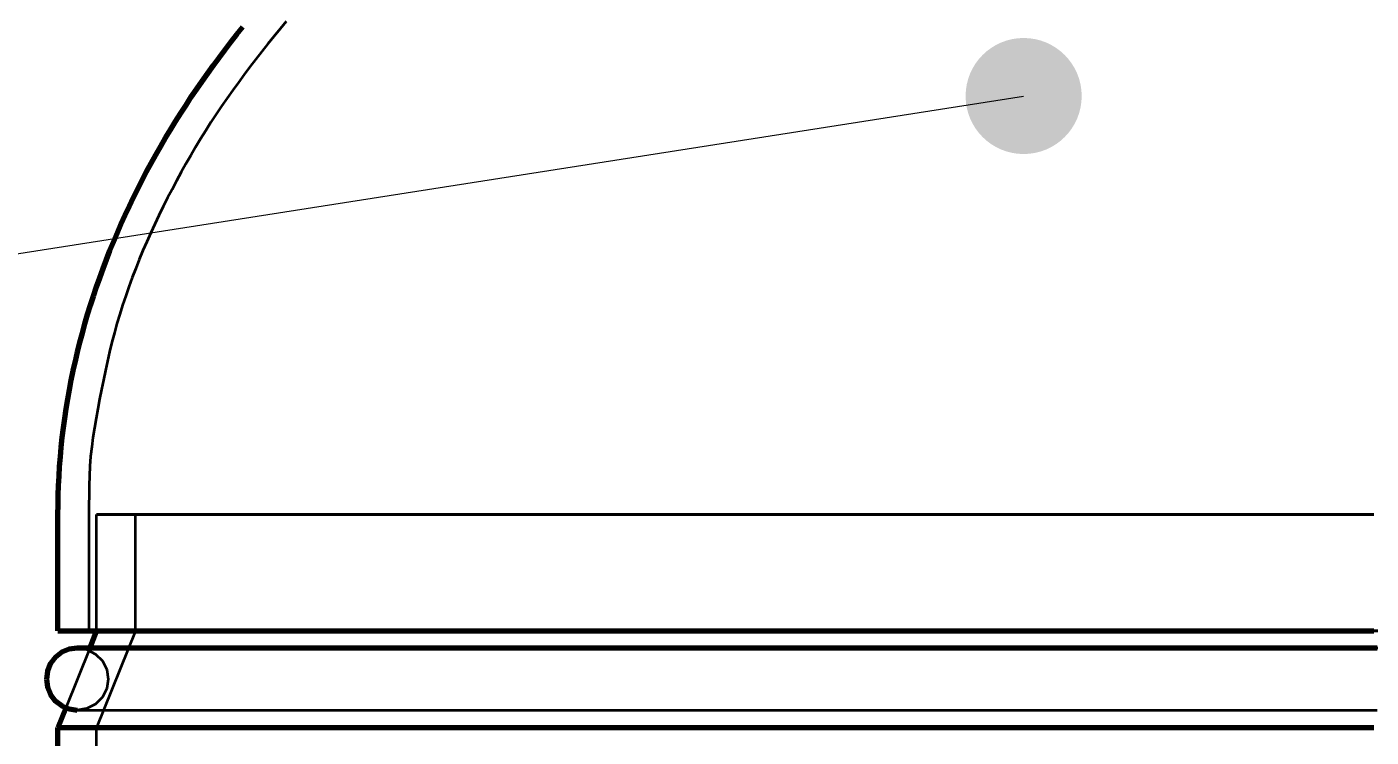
# Model space of a CAD drawing. Header units: millimetres. Extents: x 0 to 2208, y 0 to 420.
# Drawn here: x 87.77 to 101.66, y 217.29 to 224.63 of the extents above; entities that cross this region are included whole.
import ezdxf

# ---------------------------------------------------------------- set-up
doc = ezdxf.new("R2010")
doc.units = ezdxf.units.MM
doc.linetypes.add('IRAM-E-TRAZOS', pattern=[5, 4, -1])
for name, color, linetype, lineweight in [('01-VISIBLE', 7, 'CONTINUOUS', 70), ('02-OCULTA', 4, 'IRAM-E-TRAZOS', 35), ('04-COTA', 3, 'CONTINUOUS', 18), ('08-FINA', 5, 'CONTINUOUS', 18)]:
    doc.layers.add(name, color=color, linetype=linetype, lineweight=lineweight)
doc.styles.add('ISO3098', font='isocpeur.ttf')
doc.dimstyles.new('FLAMA-IRAM', dxfattribs={"dimtxt": 3.5, "dimasz": 3.5, "dimexe": 2, "dimexo": 1.5, "dimgap": 1, "dimtad": 1, "dimdec": 1, "dimtxsty": 'ISO3098', "dimblk": 'IRAM_FLECHA', "dimblk1": 'IRAM_FLECHA', "dimblk2": 'IRAM_FLECHA', "dimcen": 2.5, "dimclrd": 256, "dimclre": 256, "dimclrt": 256, "dimazin": 3, "dimtfac": 1, "dimtmove": 0, "dimatfit": 3, "dimlwd": 18, "dimlwe": 18})

# ---------------------------------------------------------------- blocks, each defined once
blk = doc.blocks.new('IRAM_FLECHA')
blk.add_solid([(0, 0), (-1, 0.125), (-1, -0.125)])

msp = doc.modelspace()

# ---------------------------------------------------------------- hatches: boundary and pattern name
at = {"layer": '08-FINA'}
h = msp.add_hatch(color=7, dxfattribs=at)
h.dxf.hatch_style = 1
edge = h.paths.add_edge_path()
edge.add_arc((98.07, 223.92), 0.6, 0, 360)

# ---------------------------------------------------------------- linework, layer by layer
at = {"layer": '01-VISIBLE'}
for p, q in [((88.088, 218.391), (88.088, 219.591)), ((88.488, 218.391), (88.416, 218.211)), ((88.169, 217.594), (88.088, 217.391)), ((88.088, 198.664), (88.088, 217.391))]:
    msp.add_line(p, q, dxfattribs=at)
for points in [[(88.088, 219.591), (88.089, 219.691), (88.091, 219.791), (88.094, 219.891), (88.099, 219.99), (88.105, 220.09), (88.113, 220.19), (88.123, 220.29), (88.133, 220.389), (88.145, 220.488), (88.159, 220.587), (88.173, 220.686), (88.19, 220.785), (88.207, 220.883), (88.226, 220.982), (88.246, 221.08), (88.268, 221.177), (88.291, 221.275), (88.315, 221.372), (88.341, 221.468), (88.367, 221.565), (88.395, 221.661), (88.425, 221.756), (88.455, 221.852), (88.487, 221.946), (88.52, 222.041), (88.554, 222.135), (88.589, 222.228), (88.626, 222.322), (88.664, 222.414), (88.703, 222.506), (88.743, 222.598), (88.784, 222.689), (88.826, 222.78), (88.869, 222.87), (88.913, 222.96), (88.959, 223.049), (89.005, 223.138), (89.053, 223.226), (89.101, 223.313), (89.15, 223.4), (89.201, 223.486), (89.252, 223.572), (89.304, 223.658), (89.357, 223.742), (89.412, 223.826), (89.466, 223.91), (89.522, 223.993), (89.579, 224.075), (89.636, 224.157), (89.695, 224.239), (89.754, 224.319), (89.814, 224.399), (89.874, 224.479), (89.936, 224.558), (89.998, 224.636)], [(88.088, 218.391), (88.188, 218.391), (88.288, 218.391), (88.388, 218.391), (88.488, 218.391), (88.588, 218.391), (88.688, 218.391), (88.788, 218.391), (88.888, 218.391), (88.988, 218.391), (89.088, 218.391), (89.188, 218.391), (89.288, 218.391), (89.388, 218.391), (89.488, 218.391), (89.588, 218.391), (89.688, 218.391), (89.788, 218.391), (89.888, 218.391), (89.988, 218.391), (90.088, 218.391), (90.188, 218.391), (90.288, 218.391), (90.388, 218.391), (90.488, 218.391), (90.588, 218.391), (90.688, 218.391), (90.788, 218.391), (90.888, 218.391), (90.988, 218.391), (91.088, 218.391), (91.188, 218.391), (91.288, 218.391), (91.388, 218.391), (91.488, 218.391), (91.588, 218.391), (91.688, 218.391), (91.788, 218.391), (91.888, 218.391), (91.988, 218.391), (92.088, 218.391), (92.188, 218.391), (92.288, 218.391), (92.388, 218.391), (92.488, 218.391), (92.588, 218.391), (92.688, 218.391), (92.788, 218.391), (92.888, 218.391), (92.988, 218.391), (93.088, 218.391), (93.188, 218.391), (93.288, 218.391), (93.388, 218.391), (93.488, 218.391), (93.588, 218.391), (93.688, 218.391), (93.788, 218.391), (93.888, 218.391), (93.988, 218.391), (94.088, 218.391), (94.188, 218.391), (94.288, 218.391), (94.388, 218.391), (94.488, 218.391), (94.588, 218.391), (94.688, 218.391), (94.788, 218.391), (94.888, 218.391), (94.988, 218.391), (95.088, 218.391), (95.188, 218.391), (95.288, 218.391), (95.388, 218.391), (95.488, 218.391), (95.588, 218.391), (95.688, 218.391), (95.788, 218.391), (95.888, 218.391), (95.988, 218.391), (96.088, 218.391), (96.188, 218.391), (96.288, 218.391), (96.388, 218.391), (96.488, 218.391), (96.588, 218.391), (96.688, 218.391), (96.788, 218.391), (96.888, 218.391), (96.988, 218.391), (97.088, 218.391), (97.188, 218.391), (97.288, 218.391), (97.388, 218.391), (97.488, 218.391), (97.588, 218.391), (97.688, 218.391), (97.788, 218.391), (97.888, 218.391), (97.988, 218.391), (98.088, 218.391), (98.188, 218.391), (98.288, 218.391), (98.388, 218.391), (98.488, 218.391), (98.588, 218.391), (98.688, 218.391), (98.788, 218.391), (98.888, 218.391), (98.988, 218.391), (99.088, 218.391), (99.188, 218.391), (99.288, 218.391), (99.388, 218.391), (99.488, 218.391), (99.588, 218.391), (99.688, 218.391), (99.788, 218.391), (99.888, 218.391), (99.988, 218.391), (100.088, 218.391), (100.188, 218.391), (100.288, 218.391), (100.388, 218.391), (100.488, 218.391), (100.588, 218.391), (100.688, 218.391), (100.788, 218.391), (100.888, 218.391), (100.988, 218.391), (101.088, 218.391), (101.188, 218.391), (101.288, 218.391), (101.388, 218.391), (101.488, 218.391), (101.588, 218.391), (101.688, 218.391)], [(88.288, 218.211), (88.205, 218.2), (88.128, 218.168), (88.062, 218.117), (88.011, 218.051), (87.979, 217.973), (87.968, 217.891)], [(88.416, 218.211), (88.395, 218.211), (88.373, 218.211), (88.352, 218.211), (88.331, 218.211), (88.309, 218.211), (88.288, 218.211)], [(101.725, 218.211), (101.625, 218.211), (101.525, 218.211), (101.425, 218.211), (101.324, 218.211), (101.224, 218.211), (101.124, 218.211), (101.023, 218.211), (100.923, 218.211), (100.823, 218.211), (100.723, 218.211), (100.622, 218.211), (100.522, 218.211), (100.422, 218.211), (100.322, 218.211), (100.221, 218.211), (100.121, 218.211), (100.021, 218.211), (99.92, 218.211), (99.82, 218.211), (99.72, 218.211), (99.62, 218.211), (99.519, 218.211), (99.419, 218.211), (99.319, 218.211), (99.218, 218.211), (99.118, 218.211), (99.018, 218.211), (98.918, 218.211), (98.817, 218.211), (98.717, 218.211), (98.617, 218.211), (98.516, 218.211), (98.416, 218.211), (98.316, 218.211), (98.216, 218.211), (98.115, 218.211), (98.015, 218.211), (97.915, 218.211), (97.815, 218.211), (97.714, 218.211), (97.614, 218.211), (97.514, 218.211), (97.413, 218.211), (97.313, 218.211), (97.213, 218.211), (97.113, 218.211), (97.012, 218.211), (96.912, 218.211), (96.812, 218.211), (96.711, 218.211), (96.611, 218.211), (96.511, 218.211), (96.411, 218.211), (96.31, 218.211), (96.21, 218.211), (96.11, 218.211), (96.01, 218.211), (95.909, 218.211), (95.809, 218.211), (95.709, 218.211), (95.608, 218.211), (95.508, 218.211), (95.408, 218.211), (95.308, 218.211), (95.207, 218.211), (95.107, 218.211), (95.007, 218.211), (94.906, 218.211), (94.806, 218.211), (94.706, 218.211), (94.606, 218.211), (94.505, 218.211), (94.405, 218.211), (94.305, 218.211), (94.204, 218.211), (94.104, 218.211), (94.004, 218.211), (93.904, 218.211), (93.803, 218.211), (93.703, 218.211), (93.603, 218.211), (93.503, 218.211), (93.402, 218.211), (93.302, 218.211), (93.202, 218.211), (93.101, 218.211), (93.001, 218.211), (92.901, 218.211), (92.801, 218.211), (92.7, 218.211), (92.6, 218.211), (92.5, 218.211), (92.399, 218.211), (92.299, 218.211), (92.199, 218.211), (92.099, 218.211), (91.998, 218.211), (91.898, 218.211), (91.798, 218.211), (91.697, 218.211), (91.597, 218.211), (91.497, 218.211), (91.397, 218.211), (91.296, 218.211), (91.196, 218.211), (91.096, 218.211), (90.996, 218.211), (90.895, 218.211), (90.795, 218.211), (90.695, 218.211), (90.594, 218.211), (90.494, 218.211), (90.394, 218.211), (90.294, 218.211), (90.193, 218.211), (90.093, 218.211), (89.993, 218.211), (89.892, 218.211), (89.792, 218.211), (89.692, 218.211), (89.592, 218.211), (89.491, 218.211), (89.391, 218.211), (89.291, 218.211), (89.191, 218.211), (89.09, 218.211), (88.99, 218.211), (88.89, 218.211), (88.789, 218.211), (88.689, 218.211), (88.589, 218.211), (88.489, 218.211), (88.388, 218.211), (88.288, 218.211)], [(87.968, 217.891), (87.979, 217.808), (88.011, 217.731), (88.062, 217.664), (88.128, 217.613), (88.205, 217.582), (88.288, 217.571)], [(88.088, 217.391), (88.188, 217.391), (88.288, 217.391), (88.388, 217.391), (88.488, 217.391), (88.588, 217.391), (88.688, 217.391), (88.788, 217.391), (88.888, 217.391), (88.988, 217.391), (89.088, 217.391), (89.188, 217.391), (89.288, 217.391), (89.388, 217.391), (89.488, 217.391), (89.588, 217.391), (89.688, 217.391), (89.788, 217.391), (89.888, 217.391), (89.988, 217.391), (90.088, 217.391), (90.188, 217.391), (90.288, 217.391), (90.388, 217.391), (90.488, 217.391), (90.588, 217.391), (90.688, 217.391), (90.788, 217.391), (90.888, 217.391), (90.988, 217.391), (91.088, 217.391), (91.188, 217.391), (91.288, 217.391), (91.388, 217.391), (91.488, 217.391), (91.588, 217.391), (91.688, 217.391), (91.788, 217.391), (91.888, 217.391), (91.988, 217.391), (92.088, 217.391), (92.188, 217.391), (92.288, 217.391), (92.388, 217.391), (92.488, 217.391), (92.588, 217.391), (92.688, 217.391), (92.788, 217.391), (92.888, 217.391), (92.988, 217.391), (93.088, 217.391), (93.188, 217.391), (93.288, 217.391), (93.388, 217.391), (93.488, 217.391), (93.588, 217.391), (93.688, 217.391), (93.788, 217.391), (93.888, 217.391), (93.988, 217.391), (94.088, 217.391), (94.188, 217.391), (94.288, 217.391), (94.388, 217.391), (94.488, 217.391), (94.588, 217.391), (94.688, 217.391), (94.788, 217.391), (94.888, 217.391), (94.988, 217.391), (95.088, 217.391), (95.188, 217.391), (95.288, 217.391), (95.388, 217.391), (95.488, 217.391), (95.588, 217.391), (95.688, 217.391), (95.788, 217.391), (95.888, 217.391), (95.988, 217.391), (96.088, 217.391), (96.188, 217.391), (96.288, 217.391), (96.388, 217.391), (96.488, 217.391), (96.588, 217.391), (96.688, 217.391), (96.788, 217.391), (96.888, 217.391), (96.988, 217.391), (97.088, 217.391), (97.188, 217.391), (97.288, 217.391), (97.388, 217.391), (97.488, 217.391), (97.588, 217.391), (97.688, 217.391), (97.788, 217.391), (97.888, 217.391), (97.988, 217.391), (98.088, 217.391), (98.188, 217.391), (98.288, 217.391), (98.388, 217.391), (98.488, 217.391), (98.588, 217.391), (98.688, 217.391), (98.788, 217.391), (98.888, 217.391), (98.988, 217.391), (99.088, 217.391), (99.188, 217.391), (99.288, 217.391), (99.388, 217.391), (99.488, 217.391), (99.588, 217.391), (99.688, 217.391), (99.788, 217.391), (99.888, 217.391), (99.988, 217.391), (100.088, 217.391), (100.188, 217.391), (100.288, 217.391), (100.388, 217.391), (100.488, 217.391), (100.588, 217.391), (100.688, 217.391), (100.788, 217.391), (100.888, 217.391), (100.988, 217.391), (101.088, 217.391), (101.188, 217.391), (101.288, 217.391), (101.388, 217.391), (101.488, 217.391), (101.588, 217.391), (101.688, 217.391)]]:
    msp.add_lwpolyline(points, dxfattribs=at)
at = {"layer": '02-OCULTA'}
for p, q in [((88.408, 219.591), (88.408, 218.391)), ((88.488, 218.391), (88.488, 219.591)), ((88.888, 218.391), (88.888, 219.591)), ((88.888, 218.391), (88.488, 217.391)), ((88.416, 218.211), (88.169, 217.594)), ((88.488, 120.979), (88.488, 217.391))]:
    msp.add_line(p, q, dxfattribs=at)
for points in [[(90.448, 224.691), (90.384, 224.614), (90.32, 224.537), (90.257, 224.459), (90.194, 224.381), (90.133, 224.302), (90.072, 224.222), (90.012, 224.142), (89.953, 224.061), (89.894, 223.98), (89.837, 223.898), (89.78, 223.815), (89.724, 223.732), (89.67, 223.648), (89.616, 223.563), (89.563, 223.478), (89.511, 223.392), (89.46, 223.306), (89.41, 223.219), (89.361, 223.132), (89.313, 223.044), (89.267, 222.955), (89.221, 222.866), (89.176, 222.776), (89.132, 222.686), (89.09, 222.595), (89.048, 222.504), (89.007, 222.413), (88.967, 222.321), (88.929, 222.228), (88.892, 222.135), (88.856, 222.042), (88.821, 221.948), (88.788, 221.853), (88.756, 221.758), (88.726, 221.663), (88.698, 221.566), (88.671, 221.47), (88.646, 221.373), (88.622, 221.275), (88.6, 221.178), (88.578, 221.08), (88.558, 220.982), (88.538, 220.884), (88.519, 220.785), (88.501, 220.687), (88.483, 220.588), (88.466, 220.489), (88.45, 220.39), (88.437, 220.291), (88.426, 220.191), (88.419, 220.091), (88.414, 219.991), (88.411, 219.891), (88.409, 219.791), (88.408, 219.691), (88.408, 219.591)], [(101.688, 219.591), (101.588, 219.591), (101.488, 219.591), (101.388, 219.591), (101.288, 219.591), (101.188, 219.591), (101.088, 219.591), (100.988, 219.591), (100.888, 219.591), (100.788, 219.591), (100.688, 219.591), (100.588, 219.591), (100.488, 219.591), (100.388, 219.591), (100.288, 219.591), (100.188, 219.591), (100.088, 219.591), (99.988, 219.591), (99.888, 219.591), (99.788, 219.591), (99.688, 219.591), (99.588, 219.591), (99.488, 219.591), (99.388, 219.591), (99.288, 219.591), (99.188, 219.591), (99.088, 219.591), (98.988, 219.591), (98.888, 219.591), (98.788, 219.591), (98.688, 219.591), (98.588, 219.591), (98.488, 219.591), (98.388, 219.591), (98.288, 219.591), (98.188, 219.591), (98.088, 219.591), (97.988, 219.591), (97.888, 219.591), (97.788, 219.591), (97.688, 219.591), (97.588, 219.591), (97.488, 219.591), (97.388, 219.591), (97.288, 219.591), (97.188, 219.591), (97.088, 219.591), (96.988, 219.591), (96.888, 219.591), (96.788, 219.591), (96.688, 219.591), (96.588, 219.591), (96.488, 219.591), (96.388, 219.591), (96.288, 219.591), (96.188, 219.591), (96.088, 219.591), (95.988, 219.591), (95.888, 219.591), (95.788, 219.591), (95.688, 219.591), (95.588, 219.591), (95.488, 219.591), (95.388, 219.591), (95.288, 219.591), (95.188, 219.591), (95.088, 219.591), (94.988, 219.591), (94.888, 219.591), (94.788, 219.591), (94.688, 219.591), (94.588, 219.591), (94.488, 219.591), (94.388, 219.591), (94.288, 219.591), (94.188, 219.591), (94.088, 219.591), (93.988, 219.591), (93.888, 219.591), (93.788, 219.591), (93.688, 219.591), (93.588, 219.591), (93.488, 219.591), (93.388, 219.591), (93.288, 219.591), (93.188, 219.591), (93.088, 219.591), (92.988, 219.591), (92.888, 219.591), (92.788, 219.591), (92.688, 219.591), (92.588, 219.591), (92.488, 219.591), (92.388, 219.591), (92.288, 219.591), (92.188, 219.591), (92.088, 219.591), (91.988, 219.591), (91.888, 219.591), (91.788, 219.591), (91.688, 219.591), (91.588, 219.591), (91.488, 219.591), (91.388, 219.591), (91.288, 219.591), (91.188, 219.591), (91.088, 219.591), (90.988, 219.591), (90.888, 219.591), (90.788, 219.591), (90.688, 219.591), (90.588, 219.591), (90.488, 219.591), (90.388, 219.591), (90.288, 219.591), (90.188, 219.591), (90.088, 219.591), (89.988, 219.591), (89.888, 219.591), (89.788, 219.591), (89.688, 219.591), (89.588, 219.591), (89.488, 219.591), (89.388, 219.591), (89.288, 219.591), (89.188, 219.591), (89.088, 219.591), (88.988, 219.591), (88.888, 219.591), (88.788, 219.591), (88.688, 219.591), (88.588, 219.591), (88.488, 219.591)], [(88.488, 219.591), (88.588, 219.591), (88.688, 219.591), (88.788, 219.591), (88.888, 219.591), (88.988, 219.591), (89.088, 219.591), (89.188, 219.591), (89.288, 219.591), (89.388, 219.591), (89.488, 219.591), (89.588, 219.591), (89.688, 219.591), (89.788, 219.591), (89.888, 219.591), (89.988, 219.591), (90.088, 219.591), (90.188, 219.591), (90.288, 219.591), (90.388, 219.591), (90.488, 219.591), (90.588, 219.591), (90.688, 219.591), (90.788, 219.591), (90.888, 219.591), (90.988, 219.591), (91.088, 219.591), (91.188, 219.591), (91.288, 219.591), (91.388, 219.591), (91.488, 219.591), (91.588, 219.591), (91.688, 219.591), (91.788, 219.591), (91.888, 219.591), (91.988, 219.591), (92.088, 219.591), (92.188, 219.591), (92.288, 219.591), (92.388, 219.591), (92.488, 219.591), (92.588, 219.591), (92.688, 219.591), (92.788, 219.591), (92.888, 219.591), (92.988, 219.591), (93.088, 219.591), (93.188, 219.591), (93.288, 219.591), (93.388, 219.591), (93.488, 219.591), (93.588, 219.591), (93.688, 219.591), (93.788, 219.591), (93.888, 219.591), (93.988, 219.591), (94.088, 219.591), (94.188, 219.591), (94.288, 219.591), (94.388, 219.591), (94.488, 219.591), (94.588, 219.591), (94.688, 219.591), (94.788, 219.591), (94.888, 219.591), (94.988, 219.591), (95.088, 219.591), (95.188, 219.591), (95.288, 219.591), (95.388, 219.591), (95.488, 219.591), (95.588, 219.591), (95.688, 219.591), (95.788, 219.591), (95.888, 219.591), (95.988, 219.591), (96.088, 219.591), (96.188, 219.591), (96.288, 219.591), (96.388, 219.591), (96.488, 219.591), (96.588, 219.591), (96.688, 219.591), (96.788, 219.591), (96.888, 219.591), (96.988, 219.591), (97.088, 219.591), (97.188, 219.591), (97.288, 219.591), (97.388, 219.591), (97.488, 219.591), (97.588, 219.591), (97.688, 219.591), (97.788, 219.591), (97.888, 219.591), (97.988, 219.591), (98.088, 219.591), (98.188, 219.591), (98.288, 219.591), (98.388, 219.591), (98.488, 219.591), (98.588, 219.591), (98.688, 219.591), (98.788, 219.591), (98.888, 219.591), (98.988, 219.591), (99.088, 219.591), (99.188, 219.591), (99.288, 219.591), (99.388, 219.591), (99.488, 219.591), (99.588, 219.591), (99.688, 219.591), (99.788, 219.591), (99.888, 219.591), (99.988, 219.591), (100.088, 219.591), (100.188, 219.591), (100.288, 219.591), (100.388, 219.591), (100.488, 219.591), (100.588, 219.591), (100.688, 219.591), (100.788, 219.591), (100.888, 219.591), (100.988, 219.591), (101.088, 219.591), (101.188, 219.591), (101.288, 219.591), (101.388, 219.591), (101.488, 219.591), (101.588, 219.591), (101.688, 219.591)], [(101.688, 219.591), (101.588, 219.591), (101.488, 219.591), (101.388, 219.591), (101.288, 219.591), (101.188, 219.591), (101.088, 219.591), (100.988, 219.591), (100.888, 219.591), (100.788, 219.591), (100.688, 219.591), (100.588, 219.591), (100.488, 219.591), (100.388, 219.591), (100.288, 219.591), (100.188, 219.591), (100.088, 219.591), (99.988, 219.591), (99.888, 219.591), (99.788, 219.591), (99.688, 219.591), (99.588, 219.591), (99.488, 219.591), (99.388, 219.591), (99.288, 219.591), (99.188, 219.591), (99.088, 219.591), (98.988, 219.591), (98.888, 219.591), (98.788, 219.591), (98.688, 219.591), (98.588, 219.591), (98.488, 219.591), (98.388, 219.591), (98.288, 219.591), (98.188, 219.591), (98.088, 219.591), (97.988, 219.591), (97.888, 219.591), (97.788, 219.591), (97.688, 219.591), (97.588, 219.591), (97.488, 219.591), (97.388, 219.591), (97.288, 219.591), (97.188, 219.591), (97.088, 219.591), (96.988, 219.591), (96.888, 219.591), (96.788, 219.591), (96.688, 219.591), (96.588, 219.591), (96.488, 219.591), (96.388, 219.591), (96.288, 219.591), (96.188, 219.591), (96.088, 219.591), (95.988, 219.591), (95.888, 219.591), (95.788, 219.591), (95.688, 219.591), (95.588, 219.591), (95.488, 219.591), (95.388, 219.591), (95.288, 219.591), (95.188, 219.591), (95.088, 219.591), (94.988, 219.591), (94.888, 219.591), (94.788, 219.591), (94.688, 219.591), (94.588, 219.591), (94.488, 219.591), (94.388, 219.591), (94.288, 219.591), (94.188, 219.591), (94.088, 219.591), (93.988, 219.591), (93.888, 219.591), (93.788, 219.591), (93.688, 219.591), (93.588, 219.591), (93.488, 219.591), (93.388, 219.591), (93.288, 219.591), (93.188, 219.591), (93.088, 219.591), (92.988, 219.591), (92.888, 219.591), (92.788, 219.591), (92.688, 219.591), (92.588, 219.591), (92.488, 219.591), (92.388, 219.591), (92.288, 219.591), (92.188, 219.591), (92.088, 219.591), (91.988, 219.591), (91.888, 219.591), (91.788, 219.591), (91.688, 219.591), (91.588, 219.591), (91.488, 219.591), (91.388, 219.591), (91.288, 219.591), (91.188, 219.591), (91.088, 219.591), (90.988, 219.591), (90.888, 219.591), (90.788, 219.591), (90.688, 219.591), (90.588, 219.591), (90.488, 219.591), (90.388, 219.591), (90.288, 219.591), (90.188, 219.591), (90.088, 219.591), (89.988, 219.591), (89.888, 219.591), (89.788, 219.591), (89.688, 219.591), (89.588, 219.591), (89.488, 219.591), (89.388, 219.591), (89.288, 219.591), (89.188, 219.591), (89.088, 219.591), (88.988, 219.591), (88.888, 219.591)], [(88.888, 219.591), (88.988, 219.591), (89.088, 219.591), (89.188, 219.591), (89.288, 219.591), (89.388, 219.591), (89.488, 219.591), (89.588, 219.591), (89.688, 219.591), (89.788, 219.591), (89.888, 219.591), (89.988, 219.591), (90.088, 219.591), (90.188, 219.591), (90.288, 219.591), (90.388, 219.591), (90.488, 219.591), (90.588, 219.591), (90.688, 219.591), (90.788, 219.591), (90.888, 219.591), (90.988, 219.591), (91.088, 219.591), (91.188, 219.591), (91.288, 219.591), (91.388, 219.591), (91.488, 219.591), (91.588, 219.591), (91.688, 219.591), (91.788, 219.591), (91.888, 219.591), (91.988, 219.591), (92.088, 219.591), (92.188, 219.591), (92.288, 219.591), (92.388, 219.591), (92.488, 219.591), (92.588, 219.591), (92.688, 219.591), (92.788, 219.591), (92.888, 219.591), (92.988, 219.591), (93.088, 219.591), (93.188, 219.591), (93.288, 219.591), (93.388, 219.591), (93.488, 219.591), (93.588, 219.591), (93.688, 219.591), (93.788, 219.591), (93.888, 219.591), (93.988, 219.591), (94.088, 219.591), (94.188, 219.591), (94.288, 219.591), (94.388, 219.591), (94.488, 219.591), (94.588, 219.591), (94.688, 219.591), (94.788, 219.591), (94.888, 219.591), (94.988, 219.591), (95.088, 219.591), (95.188, 219.591), (95.288, 219.591), (95.388, 219.591), (95.488, 219.591), (95.588, 219.591), (95.688, 219.591), (95.788, 219.591), (95.888, 219.591), (95.988, 219.591), (96.088, 219.591), (96.188, 219.591), (96.288, 219.591), (96.388, 219.591), (96.488, 219.591), (96.588, 219.591), (96.688, 219.591), (96.788, 219.591), (96.888, 219.591), (96.988, 219.591), (97.088, 219.591), (97.188, 219.591), (97.288, 219.591), (97.388, 219.591), (97.488, 219.591), (97.588, 219.591), (97.688, 219.591), (97.788, 219.591), (97.888, 219.591), (97.988, 219.591), (98.088, 219.591), (98.188, 219.591), (98.288, 219.591), (98.388, 219.591), (98.488, 219.591), (98.588, 219.591), (98.688, 219.591), (98.788, 219.591), (98.888, 219.591), (98.988, 219.591), (99.088, 219.591), (99.188, 219.591), (99.288, 219.591), (99.388, 219.591), (99.488, 219.591), (99.588, 219.591), (99.688, 219.591), (99.788, 219.591), (99.888, 219.591), (99.988, 219.591), (100.088, 219.591), (100.188, 219.591), (100.288, 219.591), (100.388, 219.591), (100.488, 219.591), (100.588, 219.591), (100.688, 219.591), (100.788, 219.591), (100.888, 219.591), (100.988, 219.591), (101.088, 219.591), (101.188, 219.591), (101.288, 219.591), (101.388, 219.591), (101.488, 219.591), (101.588, 219.591), (101.688, 219.591)], [(101.688, 218.391), (101.588, 218.391), (101.488, 218.391), (101.388, 218.391), (101.288, 218.391), (101.188, 218.391), (101.088, 218.391), (100.988, 218.391), (100.888, 218.391), (100.788, 218.391), (100.688, 218.391), (100.588, 218.391), (100.488, 218.391), (100.388, 218.391), (100.288, 218.391), (100.188, 218.391), (100.088, 218.391), (99.988, 218.391), (99.888, 218.391), (99.788, 218.391), (99.688, 218.391), (99.588, 218.391), (99.488, 218.391), (99.388, 218.391), (99.288, 218.391), (99.188, 218.391), (99.088, 218.391), (98.988, 218.391), (98.888, 218.391), (98.788, 218.391), (98.688, 218.391), (98.588, 218.391), (98.488, 218.391), (98.388, 218.391), (98.288, 218.391), (98.188, 218.391), (98.088, 218.391), (97.988, 218.391), (97.888, 218.391), (97.788, 218.391), (97.688, 218.391), (97.588, 218.391), (97.488, 218.391), (97.388, 218.391), (97.288, 218.391), (97.188, 218.391), (97.088, 218.391), (96.988, 218.391), (96.888, 218.391), (96.788, 218.391), (96.688, 218.391), (96.588, 218.391), (96.488, 218.391), (96.388, 218.391), (96.288, 218.391), (96.188, 218.391), (96.088, 218.391), (95.988, 218.391), (95.888, 218.391), (95.788, 218.391), (95.688, 218.391), (95.588, 218.391), (95.488, 218.391), (95.388, 218.391), (95.288, 218.391), (95.188, 218.391), (95.088, 218.391), (94.988, 218.391), (94.888, 218.391), (94.788, 218.391), (94.688, 218.391), (94.588, 218.391), (94.488, 218.391), (94.388, 218.391), (94.288, 218.391), (94.188, 218.391), (94.088, 218.391), (93.988, 218.391), (93.888, 218.391), (93.788, 218.391), (93.688, 218.391), (93.588, 218.391), (93.488, 218.391), (93.388, 218.391), (93.288, 218.391), (93.188, 218.391), (93.088, 218.391), (92.988, 218.391), (92.888, 218.391), (92.788, 218.391), (92.688, 218.391), (92.588, 218.391), (92.488, 218.391), (92.388, 218.391), (92.288, 218.391), (92.188, 218.391), (92.088, 218.391), (91.988, 218.391), (91.888, 218.391), (91.788, 218.391), (91.688, 218.391), (91.588, 218.391), (91.488, 218.391), (91.388, 218.391), (91.288, 218.391), (91.188, 218.391), (91.088, 218.391), (90.988, 218.391), (90.888, 218.391), (90.788, 218.391), (90.688, 218.391), (90.588, 218.391), (90.488, 218.391), (90.388, 218.391), (90.288, 218.391), (90.188, 218.391), (90.088, 218.391), (89.988, 218.391), (89.888, 218.391), (89.788, 218.391), (89.688, 218.391), (89.588, 218.391), (89.488, 218.391), (89.388, 218.391), (89.288, 218.391), (89.188, 218.391), (89.088, 218.391), (88.988, 218.391), (88.888, 218.391), (88.788, 218.391), (88.688, 218.391), (88.588, 218.391), (88.488, 218.391), (88.388, 218.391), (88.288, 218.391), (88.188, 218.391), (88.088, 218.391)], [(101.73, 218.391), (101.63, 218.391), (101.53, 218.391), (101.43, 218.391), (101.33, 218.391), (101.23, 218.391), (101.129, 218.391), (101.029, 218.391), (100.929, 218.391), (100.829, 218.391), (100.729, 218.391), (100.629, 218.391), (100.528, 218.391), (100.428, 218.391), (100.328, 218.391), (100.228, 218.391), (100.128, 218.391), (100.028, 218.391), (99.927, 218.391), (99.827, 218.391), (99.727, 218.391), (99.627, 218.391), (99.527, 218.391), (99.427, 218.391), (99.326, 218.391), (99.226, 218.391), (99.126, 218.391), (99.026, 218.391), (98.926, 218.391), (98.826, 218.391), (98.725, 218.391), (98.625, 218.391), (98.525, 218.391), (98.425, 218.391), (98.325, 218.391), (98.225, 218.391), (98.124, 218.391), (98.024, 218.391), (97.924, 218.391), (97.824, 218.391), (97.724, 218.391), (97.624, 218.391), (97.523, 218.391), (97.423, 218.391), (97.323, 218.391), (97.223, 218.391), (97.123, 218.391), (97.022, 218.391), (96.922, 218.391), (96.822, 218.391), (96.722, 218.391), (96.622, 218.391), (96.522, 218.391), (96.421, 218.391), (96.321, 218.391), (96.221, 218.391), (96.121, 218.391), (96.021, 218.391), (95.921, 218.391), (95.82, 218.391), (95.72, 218.391), (95.62, 218.391), (95.52, 218.391), (95.42, 218.391), (95.32, 218.391), (95.219, 218.391), (95.119, 218.391), (95.019, 218.391), (94.919, 218.391), (94.819, 218.391), (94.719, 218.391), (94.618, 218.391), (94.518, 218.391), (94.418, 218.391), (94.318, 218.391), (94.218, 218.391), (94.118, 218.391), (94.017, 218.391), (93.917, 218.391), (93.817, 218.391), (93.717, 218.391), (93.617, 218.391), (93.517, 218.391), (93.416, 218.391), (93.316, 218.391), (93.216, 218.391), (93.116, 218.391), (93.016, 218.391), (92.916, 218.391), (92.815, 218.391), (92.715, 218.391), (92.615, 218.391), (92.515, 218.391), (92.415, 218.391), (92.315, 218.391), (92.214, 218.391), (92.114, 218.391), (92.014, 218.391), (91.914, 218.391), (91.814, 218.391), (91.714, 218.391), (91.613, 218.391), (91.513, 218.391), (91.413, 218.391), (91.313, 218.391), (91.213, 218.391), (91.113, 218.391), (91.012, 218.391), (90.912, 218.391), (90.812, 218.391), (90.712, 218.391), (90.612, 218.391), (90.512, 218.391), (90.411, 218.391), (90.311, 218.391), (90.211, 218.391), (90.111, 218.391), (90.011, 218.391), (89.911, 218.391), (89.81, 218.391), (89.71, 218.391), (89.61, 218.391), (89.51, 218.391), (89.41, 218.391), (89.31, 218.391), (89.209, 218.391), (89.109, 218.391), (89.009, 218.391), (88.909, 218.391), (88.809, 218.391), (88.709, 218.391), (88.608, 218.391), (88.508, 218.391), (88.408, 218.391)], [(88.408, 218.391), (88.508, 218.391), (88.608, 218.391), (88.709, 218.391), (88.809, 218.391), (88.909, 218.391), (89.009, 218.391), (89.109, 218.391), (89.209, 218.391), (89.31, 218.391), (89.41, 218.391), (89.51, 218.391), (89.61, 218.391), (89.71, 218.391), (89.81, 218.391), (89.911, 218.391), (90.011, 218.391), (90.111, 218.391), (90.211, 218.391), (90.311, 218.391), (90.411, 218.391), (90.512, 218.391), (90.612, 218.391), (90.712, 218.391), (90.812, 218.391), (90.912, 218.391), (91.012, 218.391), (91.113, 218.391), (91.213, 218.391), (91.313, 218.391), (91.413, 218.391), (91.513, 218.391), (91.613, 218.391), (91.714, 218.391), (91.814, 218.391), (91.914, 218.391), (92.014, 218.391), (92.114, 218.391), (92.214, 218.391), (92.315, 218.391), (92.415, 218.391), (92.515, 218.391), (92.615, 218.391), (92.715, 218.391), (92.815, 218.391), (92.916, 218.391), (93.016, 218.391), (93.116, 218.391), (93.216, 218.391), (93.316, 218.391), (93.416, 218.391), (93.517, 218.391), (93.617, 218.391), (93.717, 218.391), (93.817, 218.391), (93.917, 218.391), (94.017, 218.391), (94.118, 218.391), (94.218, 218.391), (94.318, 218.391), (94.418, 218.391), (94.518, 218.391), (94.618, 218.391), (94.719, 218.391), (94.819, 218.391), (94.919, 218.391), (95.019, 218.391), (95.119, 218.391), (95.219, 218.391), (95.32, 218.391), (95.42, 218.391), (95.52, 218.391), (95.62, 218.391), (95.72, 218.391), (95.82, 218.391), (95.921, 218.391), (96.021, 218.391), (96.121, 218.391), (96.221, 218.391), (96.321, 218.391), (96.421, 218.391), (96.522, 218.391), (96.622, 218.391), (96.722, 218.391), (96.822, 218.391), (96.922, 218.391), (97.022, 218.391), (97.123, 218.391), (97.223, 218.391), (97.323, 218.391), (97.423, 218.391), (97.523, 218.391), (97.624, 218.391), (97.724, 218.391), (97.824, 218.391), (97.924, 218.391), (98.024, 218.391), (98.124, 218.391), (98.225, 218.391), (98.325, 218.391), (98.425, 218.391), (98.525, 218.391), (98.625, 218.391), (98.725, 218.391), (98.826, 218.391), (98.926, 218.391), (99.026, 218.391), (99.126, 218.391), (99.226, 218.391), (99.326, 218.391), (99.427, 218.391), (99.527, 218.391), (99.627, 218.391), (99.727, 218.391), (99.827, 218.391), (99.927, 218.391), (100.028, 218.391), (100.128, 218.391), (100.228, 218.391), (100.328, 218.391), (100.428, 218.391), (100.528, 218.391), (100.629, 218.391), (100.729, 218.391), (100.829, 218.391), (100.929, 218.391), (101.029, 218.391), (101.129, 218.391), (101.23, 218.391), (101.33, 218.391), (101.43, 218.391), (101.53, 218.391), (101.63, 218.391), (101.73, 218.391)], [(101.688, 218.391), (101.588, 218.391), (101.488, 218.391), (101.388, 218.391), (101.288, 218.391), (101.188, 218.391), (101.088, 218.391), (100.988, 218.391), (100.888, 218.391), (100.788, 218.391), (100.688, 218.391), (100.588, 218.391), (100.488, 218.391), (100.388, 218.391), (100.288, 218.391), (100.188, 218.391), (100.088, 218.391), (99.988, 218.391), (99.888, 218.391), (99.788, 218.391), (99.688, 218.391), (99.588, 218.391), (99.488, 218.391), (99.388, 218.391), (99.288, 218.391), (99.188, 218.391), (99.088, 218.391), (98.988, 218.391), (98.888, 218.391), (98.788, 218.391), (98.688, 218.391), (98.588, 218.391), (98.488, 218.391), (98.388, 218.391), (98.288, 218.391), (98.188, 218.391), (98.088, 218.391), (97.988, 218.391), (97.888, 218.391), (97.788, 218.391), (97.688, 218.391), (97.588, 218.391), (97.488, 218.391), (97.388, 218.391), (97.288, 218.391), (97.188, 218.391), (97.088, 218.391), (96.988, 218.391), (96.888, 218.391), (96.788, 218.391), (96.688, 218.391), (96.588, 218.391), (96.488, 218.391), (96.388, 218.391), (96.288, 218.391), (96.188, 218.391), (96.088, 218.391), (95.988, 218.391), (95.888, 218.391), (95.788, 218.391), (95.688, 218.391), (95.588, 218.391), (95.488, 218.391), (95.388, 218.391), (95.288, 218.391), (95.188, 218.391), (95.088, 218.391), (94.988, 218.391), (94.888, 218.391), (94.788, 218.391), (94.688, 218.391), (94.588, 218.391), (94.488, 218.391), (94.388, 218.391), (94.288, 218.391), (94.188, 218.391), (94.088, 218.391), (93.988, 218.391), (93.888, 218.391), (93.788, 218.391), (93.688, 218.391), (93.588, 218.391), (93.488, 218.391), (93.388, 218.391), (93.288, 218.391), (93.188, 218.391), (93.088, 218.391), (92.988, 218.391), (92.888, 218.391), (92.788, 218.391), (92.688, 218.391), (92.588, 218.391), (92.488, 218.391), (92.388, 218.391), (92.288, 218.391), (92.188, 218.391), (92.088, 218.391), (91.988, 218.391), (91.888, 218.391), (91.788, 218.391), (91.688, 218.391), (91.588, 218.391), (91.488, 218.391), (91.388, 218.391), (91.288, 218.391), (91.188, 218.391), (91.088, 218.391), (90.988, 218.391), (90.888, 218.391), (90.788, 218.391), (90.688, 218.391), (90.588, 218.391), (90.488, 218.391), (90.388, 218.391), (90.288, 218.391), (90.188, 218.391), (90.088, 218.391), (89.988, 218.391), (89.888, 218.391), (89.788, 218.391), (89.688, 218.391), (89.588, 218.391), (89.488, 218.391), (89.388, 218.391), (89.288, 218.391), (89.188, 218.391), (89.088, 218.391), (88.988, 218.391), (88.888, 218.391), (88.788, 218.391), (88.688, 218.391), (88.588, 218.391), (88.488, 218.391)], [(88.488, 218.391), (88.588, 218.391), (88.688, 218.391), (88.788, 218.391), (88.888, 218.391), (88.988, 218.391), (89.088, 218.391), (89.188, 218.391), (89.288, 218.391), (89.388, 218.391), (89.488, 218.391), (89.588, 218.391), (89.688, 218.391), (89.788, 218.391), (89.888, 218.391), (89.988, 218.391), (90.088, 218.391), (90.188, 218.391), (90.288, 218.391), (90.388, 218.391), (90.488, 218.391), (90.588, 218.391), (90.688, 218.391), (90.788, 218.391), (90.888, 218.391), (90.988, 218.391), (91.088, 218.391), (91.188, 218.391), (91.288, 218.391), (91.388, 218.391), (91.488, 218.391), (91.588, 218.391), (91.688, 218.391), (91.788, 218.391), (91.888, 218.391), (91.988, 218.391), (92.088, 218.391), (92.188, 218.391), (92.288, 218.391), (92.388, 218.391), (92.488, 218.391), (92.588, 218.391), (92.688, 218.391), (92.788, 218.391), (92.888, 218.391), (92.988, 218.391), (93.088, 218.391), (93.188, 218.391), (93.288, 218.391), (93.388, 218.391), (93.488, 218.391), (93.588, 218.391), (93.688, 218.391), (93.788, 218.391), (93.888, 218.391), (93.988, 218.391), (94.088, 218.391), (94.188, 218.391), (94.288, 218.391), (94.388, 218.391), (94.488, 218.391), (94.588, 218.391), (94.688, 218.391), (94.788, 218.391), (94.888, 218.391), (94.988, 218.391), (95.088, 218.391), (95.188, 218.391), (95.288, 218.391), (95.388, 218.391), (95.488, 218.391), (95.588, 218.391), (95.688, 218.391), (95.788, 218.391), (95.888, 218.391), (95.988, 218.391), (96.088, 218.391), (96.188, 218.391), (96.288, 218.391), (96.388, 218.391), (96.488, 218.391), (96.588, 218.391), (96.688, 218.391), (96.788, 218.391), (96.888, 218.391), (96.988, 218.391), (97.088, 218.391), (97.188, 218.391), (97.288, 218.391), (97.388, 218.391), (97.488, 218.391), (97.588, 218.391), (97.688, 218.391), (97.788, 218.391), (97.888, 218.391), (97.988, 218.391), (98.088, 218.391), (98.188, 218.391), (98.288, 218.391), (98.388, 218.391), (98.488, 218.391), (98.588, 218.391), (98.688, 218.391), (98.788, 218.391), (98.888, 218.391), (98.988, 218.391), (99.088, 218.391), (99.188, 218.391), (99.288, 218.391), (99.388, 218.391), (99.488, 218.391), (99.588, 218.391), (99.688, 218.391), (99.788, 218.391), (99.888, 218.391), (99.988, 218.391), (100.088, 218.391), (100.188, 218.391), (100.288, 218.391), (100.388, 218.391), (100.488, 218.391), (100.588, 218.391), (100.688, 218.391), (100.788, 218.391), (100.888, 218.391), (100.988, 218.391), (101.088, 218.391), (101.188, 218.391), (101.288, 218.391), (101.388, 218.391), (101.488, 218.391), (101.588, 218.391), (101.688, 218.391)], [(101.688, 218.391), (101.588, 218.391), (101.488, 218.391), (101.388, 218.391), (101.288, 218.391), (101.188, 218.391), (101.088, 218.391), (100.988, 218.391), (100.888, 218.391), (100.788, 218.391), (100.688, 218.391), (100.588, 218.391), (100.488, 218.391), (100.388, 218.391), (100.288, 218.391), (100.188, 218.391), (100.088, 218.391), (99.988, 218.391), (99.888, 218.391), (99.788, 218.391), (99.688, 218.391), (99.588, 218.391), (99.488, 218.391), (99.388, 218.391), (99.288, 218.391), (99.188, 218.391), (99.088, 218.391), (98.988, 218.391), (98.888, 218.391), (98.788, 218.391), (98.688, 218.391), (98.588, 218.391), (98.488, 218.391), (98.388, 218.391), (98.288, 218.391), (98.188, 218.391), (98.088, 218.391), (97.988, 218.391), (97.888, 218.391), (97.788, 218.391), (97.688, 218.391), (97.588, 218.391), (97.488, 218.391), (97.388, 218.391), (97.288, 218.391), (97.188, 218.391), (97.088, 218.391), (96.988, 218.391), (96.888, 218.391), (96.788, 218.391), (96.688, 218.391), (96.588, 218.391), (96.488, 218.391), (96.388, 218.391), (96.288, 218.391), (96.188, 218.391), (96.088, 218.391), (95.988, 218.391), (95.888, 218.391), (95.788, 218.391), (95.688, 218.391), (95.588, 218.391), (95.488, 218.391), (95.388, 218.391), (95.288, 218.391), (95.188, 218.391), (95.088, 218.391), (94.988, 218.391), (94.888, 218.391), (94.788, 218.391), (94.688, 218.391), (94.588, 218.391), (94.488, 218.391), (94.388, 218.391), (94.288, 218.391), (94.188, 218.391), (94.088, 218.391), (93.988, 218.391), (93.888, 218.391), (93.788, 218.391), (93.688, 218.391), (93.588, 218.391), (93.488, 218.391), (93.388, 218.391), (93.288, 218.391), (93.188, 218.391), (93.088, 218.391), (92.988, 218.391), (92.888, 218.391), (92.788, 218.391), (92.688, 218.391), (92.588, 218.391), (92.488, 218.391), (92.388, 218.391), (92.288, 218.391), (92.188, 218.391), (92.088, 218.391), (91.988, 218.391), (91.888, 218.391), (91.788, 218.391), (91.688, 218.391), (91.588, 218.391), (91.488, 218.391), (91.388, 218.391), (91.288, 218.391), (91.188, 218.391), (91.088, 218.391), (90.988, 218.391), (90.888, 218.391), (90.788, 218.391), (90.688, 218.391), (90.588, 218.391), (90.488, 218.391), (90.388, 218.391), (90.288, 218.391), (90.188, 218.391), (90.088, 218.391), (89.988, 218.391), (89.888, 218.391), (89.788, 218.391), (89.688, 218.391), (89.588, 218.391), (89.488, 218.391), (89.388, 218.391), (89.288, 218.391), (89.188, 218.391), (89.088, 218.391), (88.988, 218.391), (88.888, 218.391)], [(88.888, 218.391), (88.988, 218.391), (89.088, 218.391), (89.188, 218.391), (89.288, 218.391), (89.388, 218.391), (89.488, 218.391), (89.588, 218.391), (89.688, 218.391), (89.788, 218.391), (89.888, 218.391), (89.988, 218.391), (90.088, 218.391), (90.188, 218.391), (90.288, 218.391), (90.388, 218.391), (90.488, 218.391), (90.588, 218.391), (90.688, 218.391), (90.788, 218.391), (90.888, 218.391), (90.988, 218.391), (91.088, 218.391), (91.188, 218.391), (91.288, 218.391), (91.388, 218.391), (91.488, 218.391), (91.588, 218.391), (91.688, 218.391), (91.788, 218.391), (91.888, 218.391), (91.988, 218.391), (92.088, 218.391), (92.188, 218.391), (92.288, 218.391), (92.388, 218.391), (92.488, 218.391), (92.588, 218.391), (92.688, 218.391), (92.788, 218.391), (92.888, 218.391), (92.988, 218.391), (93.088, 218.391), (93.188, 218.391), (93.288, 218.391), (93.388, 218.391), (93.488, 218.391), (93.588, 218.391), (93.688, 218.391), (93.788, 218.391), (93.888, 218.391), (93.988, 218.391), (94.088, 218.391), (94.188, 218.391), (94.288, 218.391), (94.388, 218.391), (94.488, 218.391), (94.588, 218.391), (94.688, 218.391), (94.788, 218.391), (94.888, 218.391), (94.988, 218.391), (95.088, 218.391), (95.188, 218.391), (95.288, 218.391), (95.388, 218.391), (95.488, 218.391), (95.588, 218.391), (95.688, 218.391), (95.788, 218.391), (95.888, 218.391), (95.988, 218.391), (96.088, 218.391), (96.188, 218.391), (96.288, 218.391), (96.388, 218.391), (96.488, 218.391), (96.588, 218.391), (96.688, 218.391), (96.788, 218.391), (96.888, 218.391), (96.988, 218.391), (97.088, 218.391), (97.188, 218.391), (97.288, 218.391), (97.388, 218.391), (97.488, 218.391), (97.588, 218.391), (97.688, 218.391), (97.788, 218.391), (97.888, 218.391), (97.988, 218.391), (98.088, 218.391), (98.188, 218.391), (98.288, 218.391), (98.388, 218.391), (98.488, 218.391), (98.588, 218.391), (98.688, 218.391), (98.788, 218.391), (98.888, 218.391), (98.988, 218.391), (99.088, 218.391), (99.188, 218.391), (99.288, 218.391), (99.388, 218.391), (99.488, 218.391), (99.588, 218.391), (99.688, 218.391), (99.788, 218.391), (99.888, 218.391), (99.988, 218.391), (100.088, 218.391), (100.188, 218.391), (100.288, 218.391), (100.388, 218.391), (100.488, 218.391), (100.588, 218.391), (100.688, 218.391), (100.788, 218.391), (100.888, 218.391), (100.988, 218.391), (101.088, 218.391), (101.188, 218.391), (101.288, 218.391), (101.388, 218.391), (101.488, 218.391), (101.588, 218.391), (101.688, 218.391)], [(88.288, 218.211), (88.387, 218.195), (88.476, 218.15), (88.547, 218.079), (88.592, 217.99), (88.608, 217.891), (88.592, 217.792), (88.547, 217.703), (88.476, 217.632), (88.387, 217.586), (88.288, 217.571)], [(101.732, 218.211), (101.632, 218.211), (101.532, 218.211), (101.432, 218.211), (101.332, 218.211), (101.232, 218.211), (101.132, 218.211), (101.032, 218.211), (100.931, 218.211), (100.831, 218.211), (100.731, 218.211), (100.631, 218.211), (100.531, 218.211), (100.431, 218.211), (100.331, 218.211), (100.231, 218.211), (100.13, 218.211), (100.03, 218.211), (99.93, 218.211), (99.83, 218.211), (99.73, 218.211), (99.63, 218.211), (99.53, 218.211), (99.43, 218.211), (99.329, 218.211), (99.229, 218.211), (99.129, 218.211), (99.029, 218.211), (98.929, 218.211), (98.829, 218.211), (98.729, 218.211), (98.629, 218.211), (98.528, 218.211), (98.428, 218.211), (98.328, 218.211), (98.228, 218.211), (98.128, 218.211), (98.028, 218.211), (97.928, 218.211), (97.828, 218.211), (97.727, 218.211), (97.627, 218.211), (97.527, 218.211), (97.427, 218.211), (97.327, 218.211), (97.227, 218.211), (97.127, 218.211), (97.027, 218.211), (96.927, 218.211), (96.826, 218.211), (96.726, 218.211), (96.626, 218.211), (96.526, 218.211), (96.426, 218.211), (96.326, 218.211), (96.226, 218.211), (96.126, 218.211), (96.025, 218.211), (95.925, 218.211), (95.825, 218.211), (95.725, 218.211), (95.625, 218.211), (95.525, 218.211), (95.425, 218.211), (95.325, 218.211), (95.224, 218.211), (95.124, 218.211), (95.024, 218.211), (94.924, 218.211), (94.824, 218.211), (94.724, 218.211), (94.624, 218.211), (94.524, 218.211), (94.423, 218.211), (94.323, 218.211), (94.223, 218.211), (94.123, 218.211), (94.023, 218.211), (93.923, 218.211), (93.823, 218.211), (93.723, 218.211), (93.622, 218.211), (93.522, 218.211), (93.422, 218.211), (93.322, 218.211), (93.222, 218.211), (93.122, 218.211), (93.022, 218.211), (92.922, 218.211), (92.821, 218.211), (92.721, 218.211), (92.621, 218.211), (92.521, 218.211), (92.421, 218.211), (92.321, 218.211), (92.221, 218.211), (92.121, 218.211), (92.02, 218.211), (91.92, 218.211), (91.82, 218.211), (91.72, 218.211), (91.62, 218.211), (91.52, 218.211), (91.42, 218.211), (91.32, 218.211), (91.219, 218.211), (91.119, 218.211), (91.019, 218.211), (90.919, 218.211), (90.819, 218.211), (90.719, 218.211), (90.619, 218.211), (90.519, 218.211), (90.418, 218.211), (90.318, 218.211), (90.218, 218.211), (90.118, 218.211), (90.018, 218.211), (89.918, 218.211), (89.818, 218.211), (89.718, 218.211), (89.617, 218.211), (89.517, 218.211), (89.417, 218.211), (89.317, 218.211), (89.217, 218.211), (89.117, 218.211), (89.017, 218.211), (88.917, 218.211), (88.816, 218.211), (88.716, 218.211), (88.616, 218.211), (88.516, 218.211), (88.416, 218.211)], [(88.288, 217.571), (88.388, 217.571), (88.488, 217.571), (88.589, 217.571), (88.689, 217.571), (88.789, 217.571), (88.89, 217.571), (88.99, 217.571), (89.09, 217.571), (89.19, 217.571), (89.291, 217.571), (89.391, 217.571), (89.491, 217.571), (89.592, 217.571), (89.692, 217.571), (89.792, 217.571), (89.892, 217.571), (89.993, 217.571), (90.093, 217.571), (90.193, 217.571), (90.293, 217.571), (90.394, 217.571), (90.494, 217.571), (90.594, 217.571), (90.695, 217.571), (90.795, 217.571), (90.895, 217.571), (90.995, 217.571), (91.096, 217.571), (91.196, 217.571), (91.296, 217.571), (91.397, 217.571), (91.497, 217.571), (91.597, 217.571), (91.697, 217.571), (91.798, 217.571), (91.898, 217.571), (91.998, 217.571), (92.099, 217.571), (92.199, 217.571), (92.299, 217.571), (92.399, 217.571), (92.5, 217.571), (92.6, 217.571), (92.7, 217.571), (92.801, 217.571), (92.901, 217.571), (93.001, 217.571), (93.101, 217.571), (93.202, 217.571), (93.302, 217.571), (93.402, 217.571), (93.502, 217.571), (93.603, 217.571), (93.703, 217.571), (93.803, 217.571), (93.904, 217.571), (94.004, 217.571), (94.104, 217.571), (94.204, 217.571), (94.305, 217.571), (94.405, 217.571), (94.505, 217.571), (94.606, 217.571), (94.706, 217.571), (94.806, 217.571), (94.906, 217.571), (95.007, 217.571), (95.107, 217.571), (95.207, 217.571), (95.308, 217.571), (95.408, 217.571), (95.508, 217.571), (95.608, 217.571), (95.709, 217.571), (95.809, 217.571), (95.909, 217.571), (96.01, 217.571), (96.11, 217.571), (96.21, 217.571), (96.31, 217.571), (96.411, 217.571), (96.511, 217.571), (96.611, 217.571), (96.711, 217.571), (96.812, 217.571), (96.912, 217.571), (97.012, 217.571), (97.113, 217.571), (97.213, 217.571), (97.313, 217.571), (97.413, 217.571), (97.514, 217.571), (97.614, 217.571), (97.714, 217.571), (97.815, 217.571), (97.915, 217.571), (98.015, 217.571), (98.115, 217.571), (98.216, 217.571), (98.316, 217.571), (98.416, 217.571), (98.516, 217.571), (98.617, 217.571), (98.717, 217.571), (98.817, 217.571), (98.918, 217.571), (99.018, 217.571), (99.118, 217.571), (99.218, 217.571), (99.319, 217.571), (99.419, 217.571), (99.519, 217.571), (99.62, 217.571), (99.72, 217.571), (99.82, 217.571), (99.92, 217.571), (100.021, 217.571), (100.121, 217.571), (100.221, 217.571), (100.322, 217.571), (100.422, 217.571), (100.522, 217.571), (100.622, 217.571), (100.723, 217.571), (100.823, 217.571), (100.923, 217.571), (101.023, 217.571), (101.124, 217.571), (101.224, 217.571), (101.324, 217.571), (101.425, 217.571), (101.525, 217.571), (101.625, 217.571), (101.725, 217.571)], [(88.288, 217.571), (88.388, 217.571), (88.488, 217.571), (88.588, 217.571), (88.688, 217.571), (88.788, 217.571), (88.888, 217.571), (88.988, 217.571), (89.088, 217.571), (89.188, 217.571), (89.288, 217.571), (89.388, 217.571), (89.488, 217.571), (89.588, 217.571), (89.688, 217.571), (89.788, 217.571), (89.888, 217.571), (89.988, 217.571), (90.088, 217.571), (90.188, 217.571), (90.288, 217.571), (90.388, 217.571), (90.488, 217.571), (90.588, 217.571), (90.688, 217.571), (90.788, 217.571), (90.888, 217.571), (90.988, 217.571), (91.088, 217.571), (91.188, 217.571), (91.288, 217.571), (91.388, 217.571), (91.488, 217.571), (91.588, 217.571), (91.688, 217.571), (91.788, 217.571), (91.888, 217.571), (91.988, 217.571), (92.088, 217.571), (92.188, 217.571), (92.288, 217.571), (92.388, 217.571), (92.488, 217.571), (92.588, 217.571), (92.688, 217.571), (92.788, 217.571), (92.888, 217.571), (92.988, 217.571), (93.088, 217.571), (93.188, 217.571), (93.288, 217.571), (93.388, 217.571), (93.488, 217.571), (93.588, 217.571), (93.688, 217.571), (93.788, 217.571), (93.888, 217.571), (93.988, 217.571), (94.088, 217.571), (94.188, 217.571), (94.288, 217.571), (94.388, 217.571), (94.488, 217.571), (94.588, 217.571), (94.688, 217.571), (94.788, 217.571), (94.888, 217.571), (94.988, 217.571), (95.088, 217.571), (95.188, 217.571), (95.288, 217.571), (95.388, 217.571), (95.488, 217.571), (95.588, 217.571), (95.688, 217.571), (95.788, 217.571), (95.888, 217.571), (95.988, 217.571), (96.088, 217.571), (96.188, 217.571), (96.288, 217.571), (96.388, 217.571), (96.488, 217.571), (96.588, 217.571), (96.688, 217.571), (96.788, 217.571), (96.888, 217.571), (96.988, 217.571), (97.088, 217.571), (97.188, 217.571), (97.288, 217.571), (97.388, 217.571), (97.488, 217.571), (97.588, 217.571), (97.688, 217.571), (97.788, 217.571), (97.888, 217.571), (97.988, 217.571), (98.088, 217.571), (98.188, 217.571), (98.288, 217.571), (98.388, 217.571), (98.488, 217.571), (98.588, 217.571), (98.688, 217.571), (98.788, 217.571), (98.888, 217.571), (98.988, 217.571), (99.088, 217.571), (99.188, 217.571), (99.288, 217.571), (99.388, 217.571), (99.488, 217.571), (99.588, 217.571), (99.688, 217.571), (99.788, 217.571), (99.888, 217.571), (99.988, 217.571), (100.088, 217.571), (100.188, 217.571), (100.288, 217.571), (100.388, 217.571), (100.488, 217.571), (100.588, 217.571), (100.688, 217.571), (100.788, 217.571), (100.888, 217.571), (100.988, 217.571), (101.088, 217.571), (101.188, 217.571), (101.288, 217.571), (101.388, 217.571), (101.488, 217.571), (101.588, 217.571), (101.688, 217.571)], [(101.688, 217.391), (101.588, 217.391), (101.488, 217.391), (101.388, 217.391), (101.288, 217.391), (101.188, 217.391), (101.088, 217.391), (100.988, 217.391), (100.888, 217.391), (100.788, 217.391), (100.688, 217.391), (100.588, 217.391), (100.488, 217.391), (100.388, 217.391), (100.288, 217.391), (100.188, 217.391), (100.088, 217.391), (99.988, 217.391), (99.888, 217.391), (99.788, 217.391), (99.688, 217.391), (99.588, 217.391), (99.488, 217.391), (99.388, 217.391), (99.288, 217.391), (99.188, 217.391), (99.088, 217.391), (98.988, 217.391), (98.888, 217.391), (98.788, 217.391), (98.688, 217.391), (98.588, 217.391), (98.488, 217.391), (98.388, 217.391), (98.288, 217.391), (98.188, 217.391), (98.088, 217.391), (97.988, 217.391), (97.888, 217.391), (97.788, 217.391), (97.688, 217.391), (97.588, 217.391), (97.488, 217.391), (97.388, 217.391), (97.288, 217.391), (97.188, 217.391), (97.088, 217.391), (96.988, 217.391), (96.888, 217.391), (96.788, 217.391), (96.688, 217.391), (96.588, 217.391), (96.488, 217.391), (96.388, 217.391), (96.288, 217.391), (96.188, 217.391), (96.088, 217.391), (95.988, 217.391), (95.888, 217.391), (95.788, 217.391), (95.688, 217.391), (95.588, 217.391), (95.488, 217.391), (95.388, 217.391), (95.288, 217.391), (95.188, 217.391), (95.088, 217.391), (94.988, 217.391), (94.888, 217.391), (94.788, 217.391), (94.688, 217.391), (94.588, 217.391), (94.488, 217.391), (94.388, 217.391), (94.288, 217.391), (94.188, 217.391), (94.088, 217.391), (93.988, 217.391), (93.888, 217.391), (93.788, 217.391), (93.688, 217.391), (93.588, 217.391), (93.488, 217.391), (93.388, 217.391), (93.288, 217.391), (93.188, 217.391), (93.088, 217.391), (92.988, 217.391), (92.888, 217.391), (92.788, 217.391), (92.688, 217.391), (92.588, 217.391), (92.488, 217.391), (92.388, 217.391), (92.288, 217.391), (92.188, 217.391), (92.088, 217.391), (91.988, 217.391), (91.888, 217.391), (91.788, 217.391), (91.688, 217.391), (91.588, 217.391), (91.488, 217.391), (91.388, 217.391), (91.288, 217.391), (91.188, 217.391), (91.088, 217.391), (90.988, 217.391), (90.888, 217.391), (90.788, 217.391), (90.688, 217.391), (90.588, 217.391), (90.488, 217.391), (90.388, 217.391), (90.288, 217.391), (90.188, 217.391), (90.088, 217.391), (89.988, 217.391), (89.888, 217.391), (89.788, 217.391), (89.688, 217.391), (89.588, 217.391), (89.488, 217.391), (89.388, 217.391), (89.288, 217.391), (89.188, 217.391), (89.088, 217.391), (88.988, 217.391), (88.888, 217.391), (88.788, 217.391), (88.688, 217.391), (88.588, 217.391), (88.488, 217.391), (88.388, 217.391), (88.288, 217.391), (88.188, 217.391), (88.088, 217.391)], [(101.688, 217.391), (101.588, 217.391), (101.488, 217.391), (101.388, 217.391), (101.288, 217.391), (101.188, 217.391), (101.088, 217.391), (100.988, 217.391), (100.888, 217.391), (100.788, 217.391), (100.688, 217.391), (100.588, 217.391), (100.488, 217.391), (100.388, 217.391), (100.288, 217.391), (100.188, 217.391), (100.088, 217.391), (99.988, 217.391), (99.888, 217.391), (99.788, 217.391), (99.688, 217.391), (99.588, 217.391), (99.488, 217.391), (99.388, 217.391), (99.288, 217.391), (99.188, 217.391), (99.088, 217.391), (98.988, 217.391), (98.888, 217.391), (98.788, 217.391), (98.688, 217.391), (98.588, 217.391), (98.488, 217.391), (98.388, 217.391), (98.288, 217.391), (98.188, 217.391), (98.088, 217.391), (97.988, 217.391), (97.888, 217.391), (97.788, 217.391), (97.688, 217.391), (97.588, 217.391), (97.488, 217.391), (97.388, 217.391), (97.288, 217.391), (97.188, 217.391), (97.088, 217.391), (96.988, 217.391), (96.888, 217.391), (96.788, 217.391), (96.688, 217.391), (96.588, 217.391), (96.488, 217.391), (96.388, 217.391), (96.288, 217.391), (96.188, 217.391), (96.088, 217.391), (95.988, 217.391), (95.888, 217.391), (95.788, 217.391), (95.688, 217.391), (95.588, 217.391), (95.488, 217.391), (95.388, 217.391), (95.288, 217.391), (95.188, 217.391), (95.088, 217.391), (94.988, 217.391), (94.888, 217.391), (94.788, 217.391), (94.688, 217.391), (94.588, 217.391), (94.488, 217.391), (94.388, 217.391), (94.288, 217.391), (94.188, 217.391), (94.088, 217.391), (93.988, 217.391), (93.888, 217.391), (93.788, 217.391), (93.688, 217.391), (93.588, 217.391), (93.488, 217.391), (93.388, 217.391), (93.288, 217.391), (93.188, 217.391), (93.088, 217.391), (92.988, 217.391), (92.888, 217.391), (92.788, 217.391), (92.688, 217.391), (92.588, 217.391), (92.488, 217.391), (92.388, 217.391), (92.288, 217.391), (92.188, 217.391), (92.088, 217.391), (91.988, 217.391), (91.888, 217.391), (91.788, 217.391), (91.688, 217.391), (91.588, 217.391), (91.488, 217.391), (91.388, 217.391), (91.288, 217.391), (91.188, 217.391), (91.088, 217.391), (90.988, 217.391), (90.888, 217.391), (90.788, 217.391), (90.688, 217.391), (90.588, 217.391), (90.488, 217.391), (90.388, 217.391), (90.288, 217.391), (90.188, 217.391), (90.088, 217.391), (89.988, 217.391), (89.888, 217.391), (89.788, 217.391), (89.688, 217.391), (89.588, 217.391), (89.488, 217.391), (89.388, 217.391), (89.288, 217.391), (89.188, 217.391), (89.088, 217.391), (88.988, 217.391), (88.888, 217.391), (88.788, 217.391), (88.688, 217.391), (88.588, 217.391), (88.488, 217.391)], [(88.488, 217.391), (88.588, 217.391), (88.688, 217.391), (88.788, 217.391), (88.888, 217.391), (88.988, 217.391), (89.088, 217.391), (89.188, 217.391), (89.288, 217.391), (89.388, 217.391), (89.488, 217.391), (89.588, 217.391), (89.688, 217.391), (89.788, 217.391), (89.888, 217.391), (89.988, 217.391), (90.088, 217.391), (90.188, 217.391), (90.288, 217.391), (90.388, 217.391), (90.488, 217.391), (90.588, 217.391), (90.688, 217.391), (90.788, 217.391), (90.888, 217.391), (90.988, 217.391), (91.088, 217.391), (91.188, 217.391), (91.288, 217.391), (91.388, 217.391), (91.488, 217.391), (91.588, 217.391), (91.688, 217.391), (91.788, 217.391), (91.888, 217.391), (91.988, 217.391), (92.088, 217.391), (92.188, 217.391), (92.288, 217.391), (92.388, 217.391), (92.488, 217.391), (92.588, 217.391), (92.688, 217.391), (92.788, 217.391), (92.888, 217.391), (92.988, 217.391), (93.088, 217.391), (93.188, 217.391), (93.288, 217.391), (93.388, 217.391), (93.488, 217.391), (93.588, 217.391), (93.688, 217.391), (93.788, 217.391), (93.888, 217.391), (93.988, 217.391), (94.088, 217.391), (94.188, 217.391), (94.288, 217.391), (94.388, 217.391), (94.488, 217.391), (94.588, 217.391), (94.688, 217.391), (94.788, 217.391), (94.888, 217.391), (94.988, 217.391), (95.088, 217.391), (95.188, 217.391), (95.288, 217.391), (95.388, 217.391), (95.488, 217.391), (95.588, 217.391), (95.688, 217.391), (95.788, 217.391), (95.888, 217.391), (95.988, 217.391), (96.088, 217.391), (96.188, 217.391), (96.288, 217.391), (96.388, 217.391), (96.488, 217.391), (96.588, 217.391), (96.688, 217.391), (96.788, 217.391), (96.888, 217.391), (96.988, 217.391), (97.088, 217.391), (97.188, 217.391), (97.288, 217.391), (97.388, 217.391), (97.488, 217.391), (97.588, 217.391), (97.688, 217.391), (97.788, 217.391), (97.888, 217.391), (97.988, 217.391), (98.088, 217.391), (98.188, 217.391), (98.288, 217.391), (98.388, 217.391), (98.488, 217.391), (98.588, 217.391), (98.688, 217.391), (98.788, 217.391), (98.888, 217.391), (98.988, 217.391), (99.088, 217.391), (99.188, 217.391), (99.288, 217.391), (99.388, 217.391), (99.488, 217.391), (99.588, 217.391), (99.688, 217.391), (99.788, 217.391), (99.888, 217.391), (99.988, 217.391), (100.088, 217.391), (100.188, 217.391), (100.288, 217.391), (100.388, 217.391), (100.488, 217.391), (100.588, 217.391), (100.688, 217.391), (100.788, 217.391), (100.888, 217.391), (100.988, 217.391), (101.088, 217.391), (101.188, 217.391), (101.288, 217.391), (101.388, 217.391), (101.488, 217.391), (101.588, 217.391), (101.688, 217.391)]]:
    msp.add_lwpolyline(points, dxfattribs=at)
at = {"layer": '08-FINA'}
msp.add_line((52.24, 216.733), (98.07, 223.92), dxfattribs=at)

# ---------------------------------------------------------------- dimensions: what is measured, and where the dimension line sits
at = {"layer": '04-COTA'}
msp.add_linear_dim(base=(68.288, 120.979), p1=(88.088, 120.979), p2=(103.238, 233.479), angle=90, dimstyle='FLAMA-IRAM', override={"dimlfac": 5}, dxfattribs=at).render()

doc.saveas('drawing.dxf')
